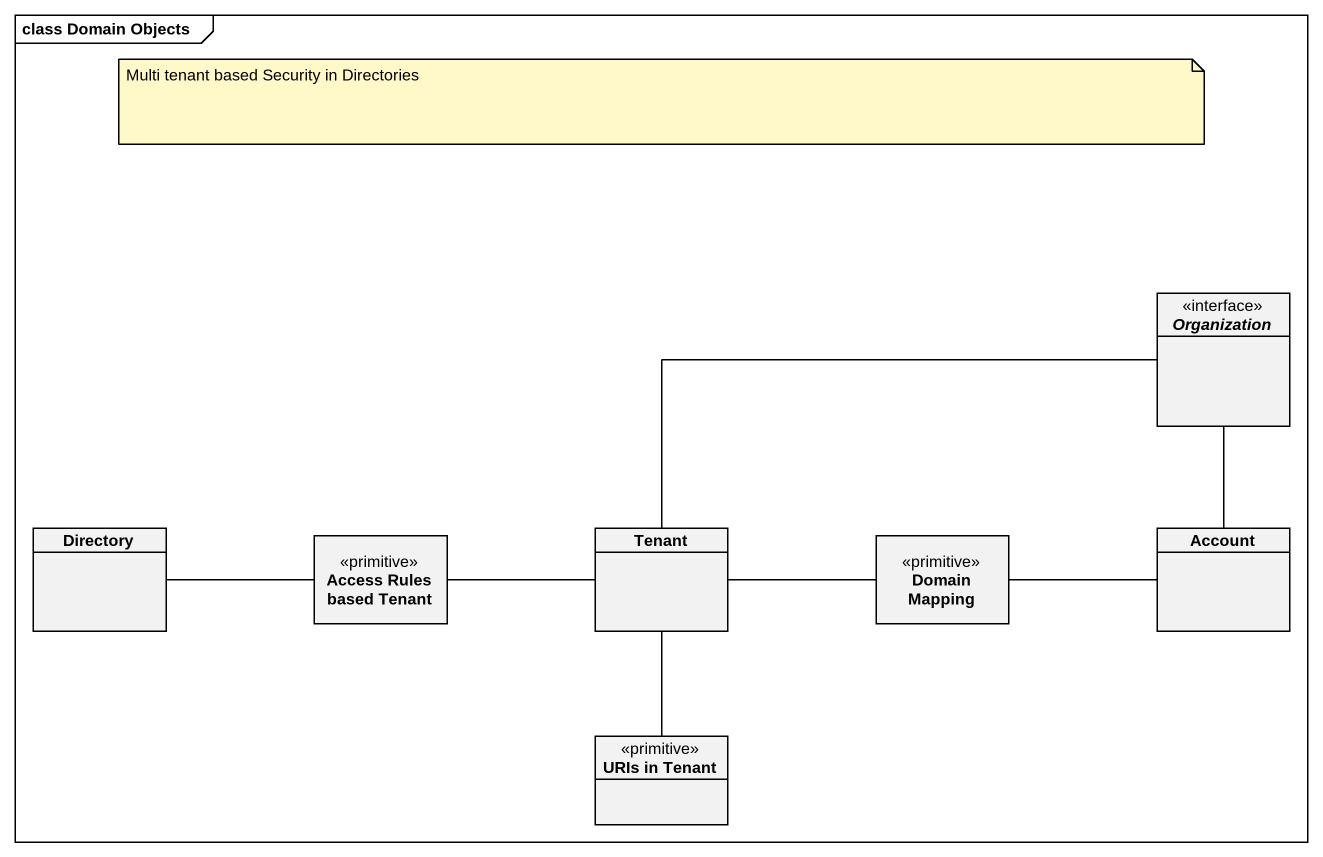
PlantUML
@startuml
mainframe class Domain Objects
hide circle
hide empty members
interface Organization
class Directory
class "Access Rules based Tenant" as Access_Rules_based_Tenant <<primitive>>
class Tenant
class "Domain Mapping" as Domain_Mapping <<primitive>>
class Account
class "URIs in Tenant" as URIs_in_Tenant <<primitive>>
Organization -left- Tenant
Organization -- Account
Directory -right- Access_Rules_based_Tenant
Access_Rules_based_Tenant -right- Tenant
Tenant -right- Domain_Mapping
Tenant -- URIs_in_Tenant
Domain_Mapping -right- Account
note as N1
  Multi tenant based Security in Directories
end note
@enduml
